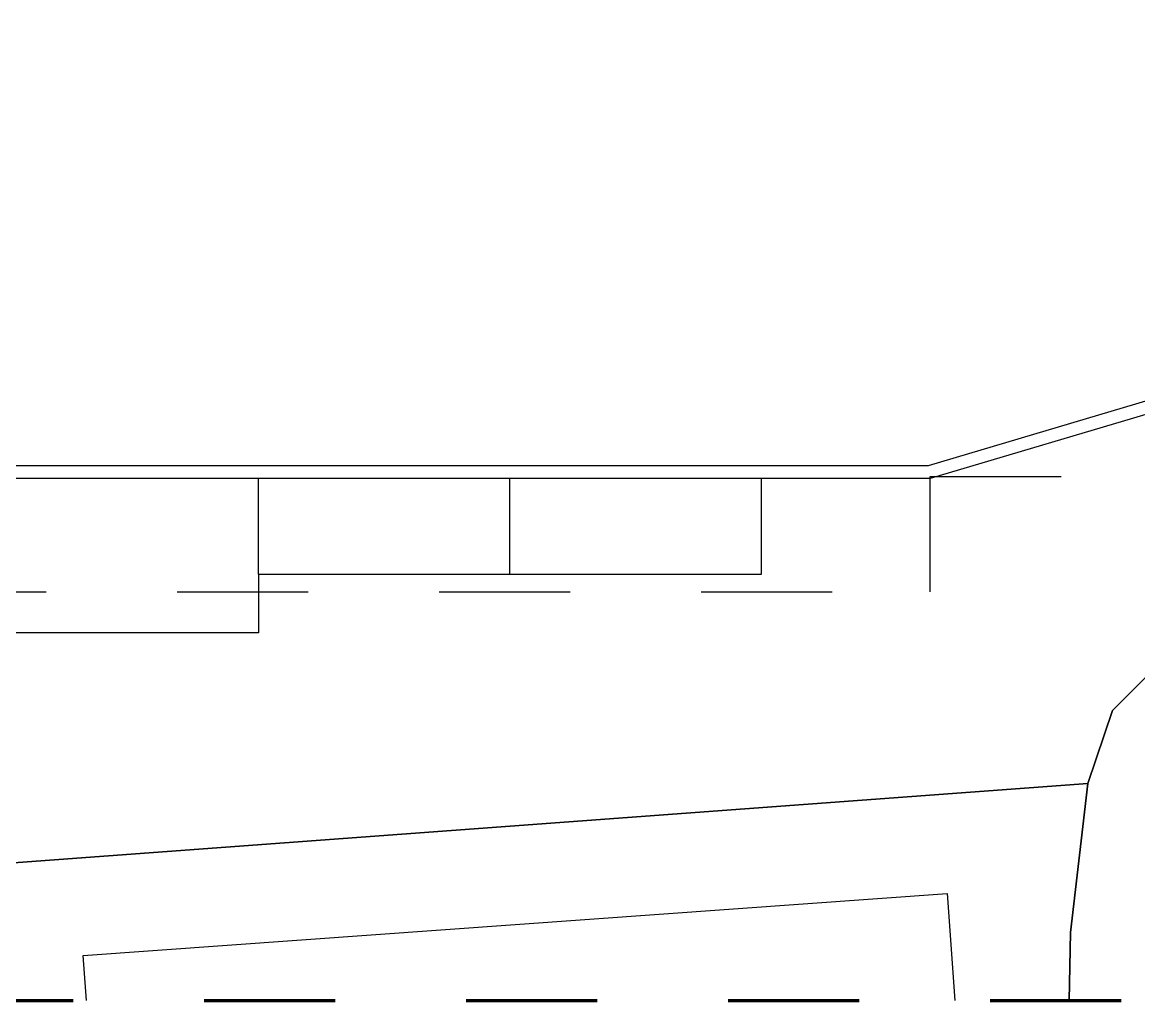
# Model space of a CAD drawing. Header units: metres. Extents: x 2.1 to 55.1, y 135.2 to 164.9.
# Drawn here: x 21.345 to 22.197, y 158.328 to 159.074 of the extents above; entities that cross this region are included whole.
import ezdxf

# ---------------------------------------------------------------- set-up
doc = ezdxf.new("R2010")
doc.units = ezdxf.units.M
for name, pattern in [('AUSGEZOGEN', [0]), ('KURZGESTRICHELT', [0.125, 0.075, -0.05]), ('LINIE_17', [0.025, 0, -0.025])]:
    doc.linetypes.add(name, pattern=pattern)
doc.layers.add('XR$1$Plankopf', color=7, linetype='AUSGEZOGEN', lineweight=13)

msp = doc.modelspace()

# ---------------------------------------------------------------- linework, layer by layer
at = {"layer": 'XR$1$Plankopf', "color": 7, "linetype": 'AUSGEZOGEN', "lineweight": -3, "transparency": 33554687}
for p, q in [((22.03618, 158.73588), (22.27339, 158.80635)), ((22.28331, 158.79895), (22.03762, 158.72596)), ((21.25883, 158.73588), (22.03618, 158.73588)), ((22.03762, 158.72596), (21.25883, 158.72596))]:
    msp.add_line(p, q, dxfattribs=at)
at = {"layer": 'XR$1$Plankopf', "color": 253, "linetype": 'AUSGEZOGEN', "lineweight": -3, "true_color": 0xababab, "transparency": 33554687}
for p, q in [((21.52475, 158.653), (21.52475, 158.7266)), ((21.71675, 158.653), (21.71675, 158.7266)), ((21.90875, 158.653), (21.90875, 158.7266)), ((21.52475, 158.653), (21.52475, 158.6082)), ((21.52475, 158.653), (21.90875, 158.653)), ((21.52475, 158.6082), (21.26875, 158.6082))]:
    msp.add_line(p, q, dxfattribs=at)
at = {"layer": 'XR$1$Plankopf', "color": 253, "linetype": 'KURZGESTRICHELT', "lineweight": -3, "true_color": 0xababab, "transparency": 33554687}
for p, q in [((22.03739, 158.63956), (22.03739, 158.72756)), ((22.03739, 158.72756), (22.25035, 158.72756)), ((20.86279, 158.63956), (22.03739, 158.63956))]:
    msp.add_line(p, q, dxfattribs=at)
at = {"layer": 'XR$1$Plankopf', "color": 1, "linetype": 'LINIE_17', "lineweight": 100, "true_color": 0xf50000, "transparency": 33554687}
msp.add_line((20.28331, 158.32756), (23.12091, 158.32756), dxfattribs=at)
at = {"layer": 'XR$1$Plankopf', "color": 7, "linetype": 'AUSGEZOGEN', "lineweight": -3, "transparency": 33554687}
for points in [[(22.14357, 158.32756), (22.14475, 158.37954), (22.15796, 158.49329), (22.17659, 158.54902), (22.27253, 158.64487), (22.38756, 158.71686), (22.78626, 158.94143), (22.91036, 159.06223), (22.96695, 159.16972), (22.98483, 159.34821), (22.9366, 159.55079), (22.84738, 159.72197), (22.73169, 159.87012), (22.60164, 159.9714), (22.41938, 160.06308), (22.46321, 160.28792), (22.66328, 160.2128), (22.76453, 160.15405), (22.86142, 160.08229), (22.99026, 160.3402)], [(22.15796, 158.49329), (22.17659, 158.54902), (22.27253, 158.64487), (22.32122, 158.67535)], [(22.15796, 158.49329), (20.84161, 158.39619), (20.65239, 158.38146), (20.28331, 158.35283)], [(20.6594, 158.32756), (20.65239, 158.38146), (20.84161, 158.39619), (22.15796, 158.49329), (22.14475, 158.37954), (22.14357, 158.32756)], [(21.39362, 158.32756), (21.39108, 158.36199), (22.05043, 158.40933), (22.05641, 158.32756)]]:
    msp.add_lwpolyline(points, dxfattribs=at)
msp.add_lwpolyline([(22.15796, 158.49329), (20.84161, 158.39619), (20.30273, 160.08604), (21.50161, 160.10564), (21.6349, 160.10807), (22.14063, 160.11409), (22.28576, 160.10041), (22.41938, 160.06308), (22.60164, 159.9714), (22.73169, 159.87012), (22.84738, 159.72197), (22.9366, 159.55079), (22.98483, 159.34821), (22.96695, 159.16972), (22.91036, 159.06223), (22.78626, 158.94143), (22.38756, 158.71686), (22.27253, 158.64487), (22.17659, 158.54902), (22.15796, 158.49329)], close=True, dxfattribs=at)
at = {"layer": 'XR$1$Plankopf', "color": 254, "linetype": 'AUSGEZOGEN', "lineweight": -3, "true_color": 0xe3e3e3, "transparency": 33554687}
for points in [[(22.32122, 158.67535), (22.27253, 158.64487), (22.17659, 158.54902), (22.15796, 158.49329), (20.84161, 158.39619), (20.65239, 158.38146), (20.28331, 158.35283)], [(20.28331, 158.35283), (20.65239, 158.38146), (20.84161, 158.39619), (22.15796, 158.49329), (22.14475, 158.37954), (22.14357, 158.32756)]]:
    msp.add_lwpolyline(points, dxfattribs=at)

doc.saveas('drawing.dxf')
